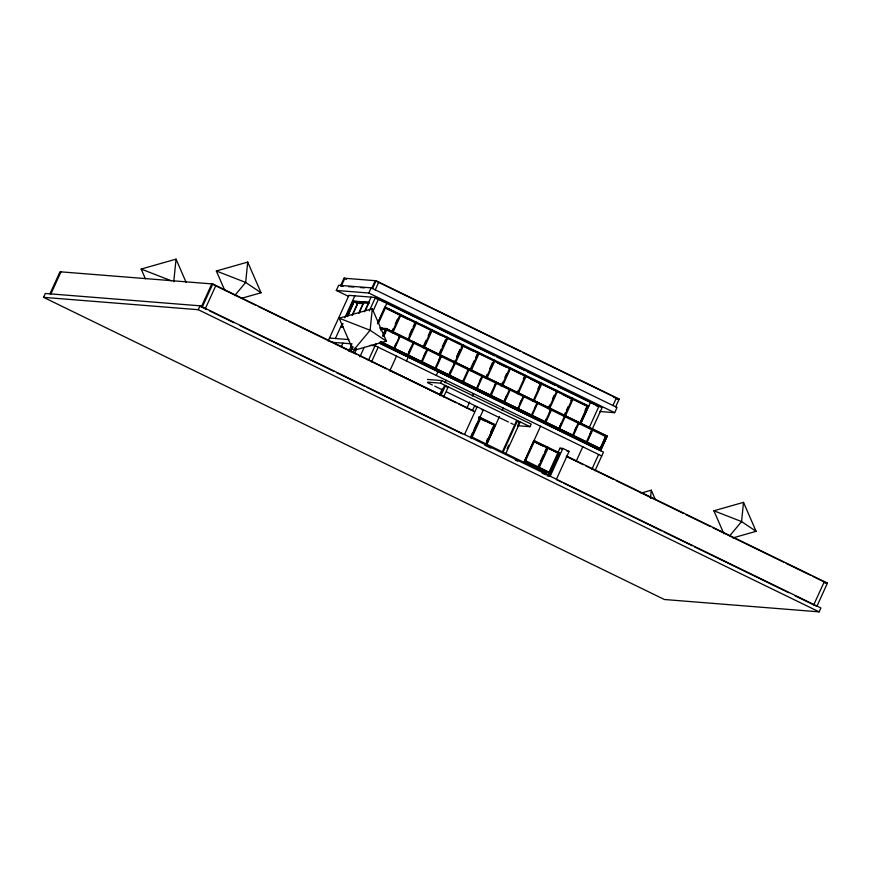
<?xml version="1.0" encoding="UTF-8"?>
<svg xmlns="http://www.w3.org/2000/svg" width="871" height="871" viewBox="0 0 871 871"><rect width="100%" height="100%" fill="white"/><g stroke="black" fill="none" stroke-linecap="round" stroke-linejoin="round"><path stroke-width="1.31" d="M173.754 281.758L176.04 259.144L141.178 269.052L145.413 278.785M224.881 290.631L216.346 271.001L247.712 262.095L245.655 282.433L234.724 295.596M352.711 349.315L339.178 318.187L372.287 308.791L370.121 330.261L354.094 349.543M650.463 498.256L651.268 490.199L641.089 493.095M723.845 533.705L713.882 510.776L743.507 502.36L741.569 521.577L729.822 535.709M354.551 353.517L356.544 348.64M353.005 352.624L355.139 347.834M43.55 297.349L45.314 293.473L200.036 305.808L820.907 607.969L819.143 611.856L664.431 599.509L43.55 297.349L198.261 309.695L819.143 611.856M49.952 293.832L60.001 271.774L212.785 283.968L474.27 411.221M50.91 293.908L60.97 271.85M198.261 309.695L200.036 305.808M201.201 307.169L211.816 283.881L255.802 305.296M212.785 283.968L202.17 307.245L207.058 309.619M205.273 308.759L215.888 285.47M348.552 296.39L336.315 290.435L338.677 285.263L371.166 287.855L617.038 407.508L614.676 412.68L599.781 411.493M615.666 406.844L619.205 399.081L376.065 280.756L344.001 278.197L340.474 285.96L343.141 286.178M341.323 286.026L344.862 278.274M328.16 340.953L348.944 295.356L375.434 297.468L602.057 407.759L590.037 433.921M335.389 338.514L342.053 323.881M344.84 317.784L354.835 295.824M341.247 327.137L342.934 323.446M346.299 316.053L353.038 301.279L369.282 302.575M341.486 327.158L342.608 324.698M346.538 316.075L353.278 301.29M347.322 316.434L353.866 302.106L347.551 316.543M352.167 315.248L358.34 301.693M352.396 315.269L358.569 301.714L360.561 302.683M341.225 346.81L342.902 343.13M358.7 313.212L363.751 302.128M358.939 313.233L363.991 302.15M336.315 290.435L368.814 293.026L371.166 287.855M375.216 280.691L371.688 288.453L372.538 288.519L376.065 280.756M364.416 311.764L371.09 297.12M365.689 309.945L369.054 302.553M375.27 289.847L378.798 282.084M348.836 351.22L351.644 345.058M369.326 310.882L375.434 297.468M372.984 311.176L378.537 298.982L376.37 298.807M359.93 356.772L364.252 347.289M377.829 322.618L384.982 306.93L588.807 406.049L587.838 405.973M377.47 323.794L386.92 303.064L385.951 302.988L494.488 355.804M378.569 322.989L385.722 307.289M380.899 330.686L382.031 328.225L383.022 328.705M368.4 360.409L375.989 343.762M383.665 333.473L385.918 328.53L386.691 328.792L386.278 329.706M382.772 335.956L386.147 328.552L607.185 436.121L600.598 450.743L379.571 343.174M382.935 336.021L386.31 328.617M383.828 334.453L385.472 330.838M371.503 361.911L378.21 347.213M380.464 342.368L380.758 341.726L600.565 448.794M383.48 335.749L386.147 329.695M383.773 336.446L387.062 328.977M391.406 332.428L393.05 328.803M395.249 323.979L397.448 319.145M392.026 332.482L400.268 314.366M392.767 332.842L401.019 314.736M394.128 347.627L395.815 343.925M398.635 337.752L400.072 335.302L393.877 348.89M389.827 370.828L396.523 356.119M409.272 335.226L412.016 329.184M413.115 326.777L414.77 323.152M408.238 338.895L415.935 321.998L415.315 321.943M408.434 340.463L416.686 322.357M409.011 351.851L410.698 348.15M406.463 360.964L408.227 357.077M423.829 345.264L426.028 340.43M428.238 335.607L430.437 330.773M423.905 346.516L431.602 329.619M424.101 348.084L432.354 329.978M423.883 356.076L425.571 352.374M438.396 355.303L441.151 349.26M442.25 346.854L445.549 339.603M439.017 355.346L447.269 337.24M440.312 354.508L448.01 337.6M438.766 360.3L440.454 356.598M436.262 375.466L438.026 371.579M427.596 382.129L440.606 383.175L441.782 380.583L531.19 424.101L530.014 426.681L518.299 425.745M456.654 356.762L459.986 349.445M454.063 362.924L455.163 360.507M456.818 356.892L460.117 349.641M461.216 347.235L462.316 344.818M439.496 394.999L442.414 388.597M445.081 382.75L446.192 380.3M449.142 374.399L450.83 370.698M462.937 344.862L448.576 375.63M440.04 395.554L444.439 385.907L445.288 385.973L448.021 387.301L443.622 396.947M463.677 345.232L449.327 376M440.9 395.619L445.288 385.973M470.83 368.128L474.129 360.888M475.784 357.273L477.428 353.648M470.895 369.391L478.604 352.494L477.983 352.439M471.091 370.959L479.344 352.853M466.812 408.292L469.676 401.999M472.398 396.044L473.508 393.594M479.464 381.618L480.585 379.146M476.393 389.043L482.273 375.445M485.397 378.166L487.041 374.552M489.796 368.509L492.54 362.478M486.562 377.012L494.26 360.115M486.758 378.58L495.011 360.474M472.648 410.121L474.303 406.496L477.199 406.724L464.526 434.531M470.906 436.447L472.539 432.887M474.162 429.316L476.873 423.36M478.506 419.789L479.583 417.416M470.732 437.547L483.405 409.74L481.478 409.588M494.336 385.831L496.339 382.162L489.84 395.717M470.982 437.688L480.204 417.459M471.287 438.603L471.995 437.057L546.498 473.312L545.79 474.869M471.734 438.059L480.944 417.83M490.896 396.098L496.775 382.5M501.054 385.799L502.709 382.173M504.908 377.35L506.563 373.724M501.674 385.842L509.927 367.736M502.97 385.004L510.678 368.095M504.712 399.941L506.399 396.229M486.519 441.14L487.608 438.766M490.863 431.624L493.03 426.866M485.517 444.765L494.728 424.536M486.181 443.883L494.107 426.289M486.573 443.916L488.196 440.345M490.362 435.587L492.54 430.829M486.258 445.125L495.479 424.896M486.562 444.852L499.486 416.501M502.197 410.546L503.318 408.096M516.721 393.42L517.82 391.003M523.329 378.929L524.973 375.314M517.341 393.463L525.594 375.357M518.093 393.834L526.334 375.728M519.595 404.155L521.283 400.453M517.646 409.12L523.525 395.521M502.175 452.31L516.459 420.954L517.309 421.02L520.041 422.348L505.757 453.704M503.024 452.376L517.309 421.02M507.107 448.815L508.751 445.19M517.548 425.897L519.192 422.283L520.041 422.348M537.886 388.967L540.085 384.144M533.008 401.096L541.261 382.99L540.641 382.935M533.749 401.455L542.002 383.349M534.467 408.379L537.592 402.239L531.092 415.794M548.055 408.662L549.699 405.048M552.454 399.005L554.108 395.39M523.591 463.47L540.564 426.224M549.22 407.508L556.928 390.611L556.308 390.556M525.224 461.499L534.652 440.802M549.416 409.076L557.669 390.97L557.048 390.927M546.531 418.777L544.843 422.489L551.038 408.902M549.351 412.604L550.472 410.143M538.115 466.529L539.225 464.101M540.336 461.663L543.667 454.357M544.767 451.929L546.433 448.271M538.18 467.803L547.609 447.106M538.92 468.163L548.36 447.465M563.722 416.294L565.366 412.669M566.466 410.252L568.121 406.637M570.875 400.595L571.975 398.178M564.343 416.338L572.585 398.232M559.726 426.703L561.414 423.001M565.083 416.697L573.336 398.591M547.304 476.002L559.977 448.195L562.884 448.423L569.09 451.439L556.417 479.246M548.273 476.078L558.888 452.789L559.857 452.866L549.242 476.154M550.211 476.23L562.884 448.423M574.599 430.927L576.286 427.226M585.062 410.459L587.261 405.625L587.881 405.679L579.629 423.785M579.934 423.328L587.805 406.224L573.064 399.081M580.38 424.144L588.633 406.038M580.565 424.123L590.571 402.173M588.948 428.205L598.954 406.245L596.777 406.071M576.09 461.478L582.786 446.769M612.934 405.516L616.472 397.753L613.805 397.546M606.194 435.642L599.771 449.196M600.576 448.75L606.412 435.859M600.5 449.458L606.194 436.774M600.598 449.621L602.852 444.678M603.973 442.207L606.227 437.275M605.955 435.62L600.01 449.273L600.75 449.632L606.956 436.099L385.918 328.53M591.921 469.186L598.617 454.477M607.098 436.066L600.914 449.643L600.271 449.436M595.024 470.688L603.494 452.103L379.288 342.989M813.732 604.877L824.347 581.588M567.184 456.437L827.45 583.102L816.846 606.379L794.842 595.677M350.795 351.688L353.103 346.974M350.12 351.634L352.483 346.919M241.441 298.328L261.05 292.765L247.712 262.095M354.519 350.196L386.365 341.16L372.287 308.791M732.914 537.908L756.104 531.321L743.507 502.36M348.487 286.603L353.833 287.027M360.507 287.561L364.514 287.876M352.483 301.007L368.727 302.302M352.69 302.052L368.934 303.348M356.032 303.13L361.443 303.554M379.593 328.029L386.147 328.552M380.583 328.509L387.149 329.031M380.464 329.031L385.624 329.445M380.867 329.227L386.016 329.641M340.692 326.875L343.403 327.082M400.508 335.64L394.313 349.227M413.507 341.976L407.323 355.553M414.258 342.336L408.064 355.923M329.488 338.035L348.923 339.592M427.258 348.672L421.074 362.249M428.009 349.031L421.814 362.608M331.296 342.205L352.091 343.86M370.219 345.308L375.107 345.7L601.719 455.99M441.02 355.357L434.825 368.945M441.76 355.727L435.576 369.304M468.522 368.749L462.327 382.325M469.262 369.108L463.078 382.685M483.013 375.804L476.829 389.381M427.476 379.44L441.782 380.583M509.775 388.825L503.59 402.402M510.526 389.185L504.331 402.772M616.537 398.874L619.205 399.081M448.021 387.301L444.439 385.907M524.277 395.88L518.082 409.457M538.028 402.576L531.833 416.153M551.779 409.261L545.594 422.849M564.789 415.598L558.594 429.174M565.529 415.957L559.345 429.545M578.54 422.293L572.345 435.87M579.28 422.653L573.096 436.229M592.291 428.978L586.107 442.566M593.031 429.349L586.847 442.925M567.152 451.287L569.09 451.439M824.75 582.884L827.45 583.102M339.178 318.187L370.121 330.261L386.365 341.16M216.346 271.001L245.655 282.433L261.05 292.765M141.178 269.052L171.249 280.778M713.882 510.776L741.569 521.577L756.104 531.321M376.446 281.289L520.608 351.449M523.057 352.635L618.356 399.016M344.001 278.197L346.451 279.395M368.814 293.026L614.676 412.68M378.776 299.493L384.753 302.4M496.927 356.99L524.973 370.643M527.412 371.83L555.458 385.472M557.897 386.659L597.985 406.169M387.845 308.65L392.897 311.034M421.989 325.264L427.04 327.648M453.693 340.692L459.964 343.675M486.617 356.718L491.669 359.102M518.321 372.146L524.418 375.118M552.475 388.76L557.527 391.155M584.354 404.209L588.012 405.984M386.049 308.062L438.614 333.647M441.053 334.834L461.902 344.949M471.614 349.707L524.244 375.292M526.617 376.479L535.24 380.638M537.625 381.825L565.802 395.51M384.623 307.703L588.273 406.811M399.865 315.367L408.401 319.526M432.789 331.394L441.325 335.553M464.493 346.821L473.029 350.98M497.417 362.848L505.953 367.007M530.341 378.874L540.096 383.621M563.265 394.89L571.801 399.049M386.093 329.684L606.652 437.013M381.792 328.204L382.794 328.683M380.671 341.715L601.055 448.979M379.963 342.129L601.077 449.708M440.606 383.175L530.014 426.681M516.459 420.954L519.192 422.283M427.509 382.619L432.343 384.971M434.749 386.147L442 389.675M446.834 392.026L508.457 422.01M510.874 423.186L513.291 424.362M559.977 448.195L562.045 449.196M390.045 370.349L439.713 394.519M559.236 452.768L533.912 440.443L524.484 461.129L548.599 472.877M566.651 456.306L576.308 460.999M258.252 306.483L286.352 320.158M288.791 321.345L355.999 354.062M358.438 355.248L386.55 368.923M388.989 370.11L456.197 402.816M458.636 404.002L473.301 411.145M566.215 456.36L583.32 464.689M585.769 465.876L613.87 479.551M616.32 480.738L683.517 513.455M685.967 514.641L710.398 526.53M712.848 527.717L783.715 562.209M786.165 563.406L810.596 575.296M813.046 576.482L826.481 583.026M556.036 451.526L558.453 452.702M533.76 440.976L538.714 443.361M541.076 444.548L546.03 446.921M548.403 448.108L558.224 452.855M533.553 441.216L558.888 453.541M534.141 441.749L542.589 445.865M478.963 416.784L495.653 424.906M478.843 417.416L494.652 425.081M478.44 417.547L495.12 425.669M481.391 419.245L484.973 420.987M524.832 460.356L550.167 472.681M536.95 466.845L549.155 472.779M524.658 461.151L548.774 472.888M209.508 310.816L233.94 322.706M240.048 325.678L334.137 371.471M336.576 372.657L364.688 386.332M367.127 387.519L462.436 433.91M556.569 479.725L561.457 482.099M563.907 483.285L661.655 530.864M664.105 532.05L692.205 545.725M694.644 546.912L788.734 592.705M484.722 445.146L490.83 448.119M515.262 460.008L517.701 461.195M542.132 473.084L544.571 474.27M651.268 490.199L655.057 498.909M176.04 259.144L186.089 282.269"/></g></svg>
